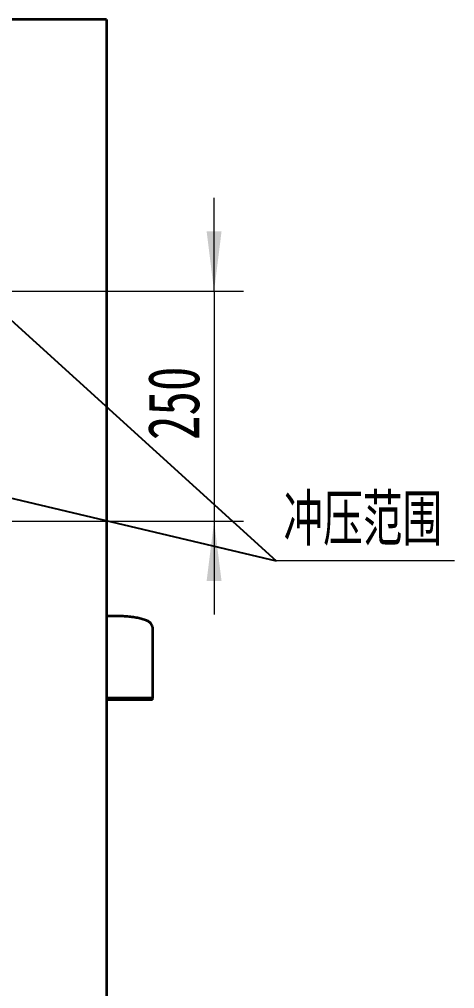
# Model space of a CAD drawing. Header units: millimetres. Extents: x 0 to 4752, y 0 to 3360.
# Drawn here: x 3379 to 3616, y 2061 to 2588 of the extents above; entities that cross this region are included whole.
import ezdxf

# ---------------------------------------------------------------- set-up
doc = ezdxf.new("R2010")
doc.units = ezdxf.units.MM
doc.header["$LTSCALE"] = 8
doc.styles.add('SLDTEXTSTYLE3', font='TXT', dxfattribs={"width": 0.7, "bigfont": 'bigfont'})
doc.styles.add('SLDTEXTSTYLE4', font='TXT', dxfattribs={"width": 0.7})
doc.dimstyles.new('SLDDIMSTYLE1', dxfattribs={"dimtxt": 0.18, "dimasz": 8.128, "dimexe": 0, "dimexo": 0.0625, "dimgap": 0, "dimtad": 0, "dimtih": 1, "dimtoh": 1, "dimdec": 0, "dimrnd": 1e-09, "dimzin": 0, "dimdsep": 46, "dimtxsty": 'Standard', "dimblk1": 'DOT', "dimblk2": 'DOT', "dimsah": 1, "dimcen": 0.09, "dimadec": 0, "dimazin": 0, "dimtfac": 8.128, "dimtdec": 0, "dimtofl": 0, "dimtmove": 0, "dimatfit": 3, "dimldrblk": 'DOT', "dimfxl": 1, "dimfrac": 2, "dimtolj": 1, "dimtzin": 0, "dimarcsym": 0})
doc.dimstyles.new('SLDDIMSTYLE12', dxfattribs={"dimtxt": 28, "dimasz": 32.64, "dimexe": 0, "dimexo": 0.0625, "dimgap": 7, "dimtad": 1, "dimdec": 3, "dimlfac": 2, "dimrnd": 1e-09, "dimzin": 12, "dimdsep": 46, "dimtxsty": 'SLDTEXTSTYLE4', "dimsah": 1, "dimcen": 0.09, "dimadec": 0, "dimazin": 3, "dimtfac": 1, "dimtdec": 3, "dimtmove": 0, "dimatfit": 0, "dimfxl": 1, "dimfrac": 2, "dimtolj": 1, "dimtzin": 12, "dimarcsym": 0})

# ---------------------------------------------------------------- blocks, each defined once
blk = doc.blocks.new('工程图视图15')
at = {"color": 7, "linetype": 'Continuous', "lineweight": 35}
for p, q in [((-5, 324.55), (-430, 324.55)), ((-5, 324.55), (-5, 313.13)), ((-5, 313.13), (-5, 293.81)), ((-5, 293.81), (-5, -405.85)), ((0, 0), (-5, 0)), ((20, -5.95), (20, -44.6)), ((0, -44.6), (-5, -44.6)), ((-5, -44.6), (0, -44.6)), ((0, -45.6), (-5, -45.6)), ((20, -44.6), (0, -44.6)), ((20, -44.6), (0, -44.6)), ((20, -45.6), (0, -45.6)), ((20, -45.6), (20, -44.6))]:
    blk.add_line(p, q, dxfattribs=at)
blk.add_open_spline([(20, -5.95), (19.99, -5.78), (19.97, -5.4), (19.77, -4.83), (19.45, -4.29), (19.01, -3.79), (18.42, -3.3), (17.67, -2.83), (16.75, -2.39), (15.69, -1.98), (14.51, -1.62), (13.25, -1.29), (11.89, -1), (10.45, -0.75), (8.94, -0.53), (7.37, -0.35), (5.74, -0.21), (4.07, -0.1), (2.37, -0.03), (1.01, 0), (0.22, 0), (0, 0)], degree=3, knots=[0, 0, 0, 0, 0.033805, 0.075181, 0.117738, 0.164095, 0.216705, 0.276386, 0.339881, 0.402355, 0.463187, 0.52273, 0.58133, 0.639225, 0.696581, 0.75352, 0.810135, 0.866507, 0.922706, 0.978801, 1, 1, 1, 1], dxfattribs=at)
blk = doc.blocks.new('_D_34')
at = {"color": 7, "linetype": 'Continuous', "lineweight": 0}
for p, q in [((3484.76, 2439.87), (3484.76, 2490.67)), ((3354.26, 2439.87), (3500.76, 2439.87)), ((3484.76, 2439.87), (3484.76, 2314.87)), ((3354.26, 2314.87), (3500.76, 2314.87)), ((3484.76, 2314.87), (3484.76, 2264.07))]:
    blk.add_line(p, q, dxfattribs=at)
at = {"color": 7, "linetype": 'Continuous', "lineweight": 18}
for points in [[(3484.76, 2439.87), (3488.82, 2472.51), (3480.69, 2472.51)], [(3484.76, 2314.87), (3480.69, 2282.23), (3488.82, 2282.23)]]:
    blk.add_solid(points, dxfattribs=at)
at = {"color": 7, "linetype": 'Continuous', "lineweight": 18, "insert": (3448.66, 2358.94), "char_height": 28, "attachment_point": 1, "rotation": 90, "style": 'SLDTEXTSTYLE4'}
blk.add_mtext('250', dxfattribs=at)
blk = doc.blocks.new('SW_NOTE_0_8')
at = {"color": 0, "linetype": 'Continuous', "lineweight": 0}
blk.add_line((97.02, 0), (0, 0), dxfattribs=at)
blk.add_line((97.02, 0), (0, 0), dxfattribs=at)
at = {"color": 0, "linetype": 'Continuous', "lineweight": 0, "insert": (3.97, 36.25), "char_height": 28, "attachment_point": 1, "style": 'SLDTEXTSTYLE3'}
blk.add_mtext('冲压范围', dxfattribs=at)
blk = doc.blocks.new('_Dot')
at = {"color": 0, "linetype": 'ByBlock', "lineweight": -2}
blk.add_line((-0.5, 0), (-1, 0), dxfattribs=at)
at = {"color": 0, "linetype": 'ByBlock', "const_width": 0.5}
blk.add_lwpolyline([(-0.25, 0, 1), (0.25, 0, 1)], format="xyb", close=True, dxfattribs=at)

msp = doc.modelspace()

# ---------------------------------------------------------------- block references
at = {"color": 7, "linetype": 'Continuous', "lineweight": 35}
msp.add_blockref('工程图视图15', (3431.190703, 2263.220259), dxfattribs=at)
at = {"color": 7, "linetype": 'Continuous', "lineweight": 0}
msp.add_blockref('SW_NOTE_0_8', (3518.536806, 2293.331825), dxfattribs=at)

# ---------------------------------------------------------------- dimensions: what is measured, and where the dimension line sits
at = {"color": 7, "linetype": 'Continuous', "lineweight": 18}
dim = msp.add_linear_dim(base=(3484.757066, 2314.874225), p1=(3354.261802, 2439.874225), p2=(3354.261802, 2314.874225), angle=90, dimstyle='SLDDIMSTYLE12', dxfattribs=at)
dim.commit()
dim.dimension.update_dxf_attribs({"geometry": '_D_34', "text_midpoint": (3484.757066, 2377.374225), "dimtype": 160})

# ---------------------------------------------------------------- leaders
at = {"color": 7, "linetype": 'Continuous', "lineweight": 0}
for points in [[(3328.033452, 2466.178542), (3518.536806, 2293.331825)], [(3348.029519, 2333.615329), (3518.536806, 2293.331825)]]:
    msp.add_leader(points, dimstyle='SLDDIMSTYLE1', dxfattribs=at)

doc.saveas('drawing.dxf')
